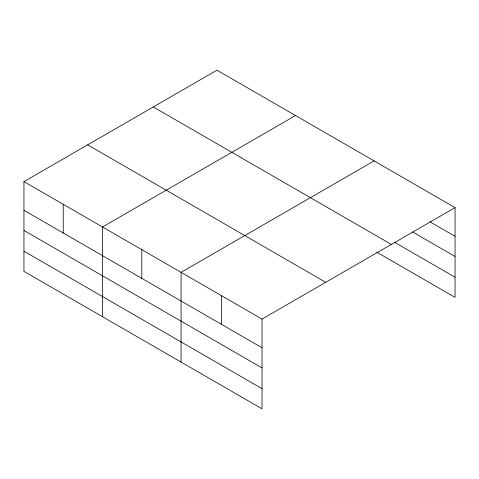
<?xml version="1.0" encoding="UTF-8"?>
<svg xmlns="http://www.w3.org/2000/svg" width="479" height="479" viewBox="0 0 479 479"><rect width="100%" height="100%" fill="white"/><g stroke="black" fill="none" stroke-linecap="round" stroke-linejoin="round"><path stroke-width="0.72" d="M262.025 367.908L262.025 319.08L23.95 181.625L23.95 271.365L262.025 408.815L262.025 367.908L23.95 230.453M23.95 181.625L216.975 70.185L455.05 207.635L455.05 297.375L376.674 252.122M295.543 115.541L102.512 226.986L102.512 316.727M374.105 160.902L181.08 272.341L181.08 362.082M262.025 319.08L455.05 207.635M429.998 221.849L455.05 236.315M412.653 231.986L455.05 256.463M394.66 242.356L455.05 277.221M153.28 106.961L391.349 244.41M87.651 144.85L325.72 282.299M23.95 210.305L262.025 347.754M23.95 251.218L262.025 388.667M221.549 295.711L221.549 324.391M141.796 249.667L141.796 278.347M63.234 204.305L63.234 232.986"/></g></svg>
